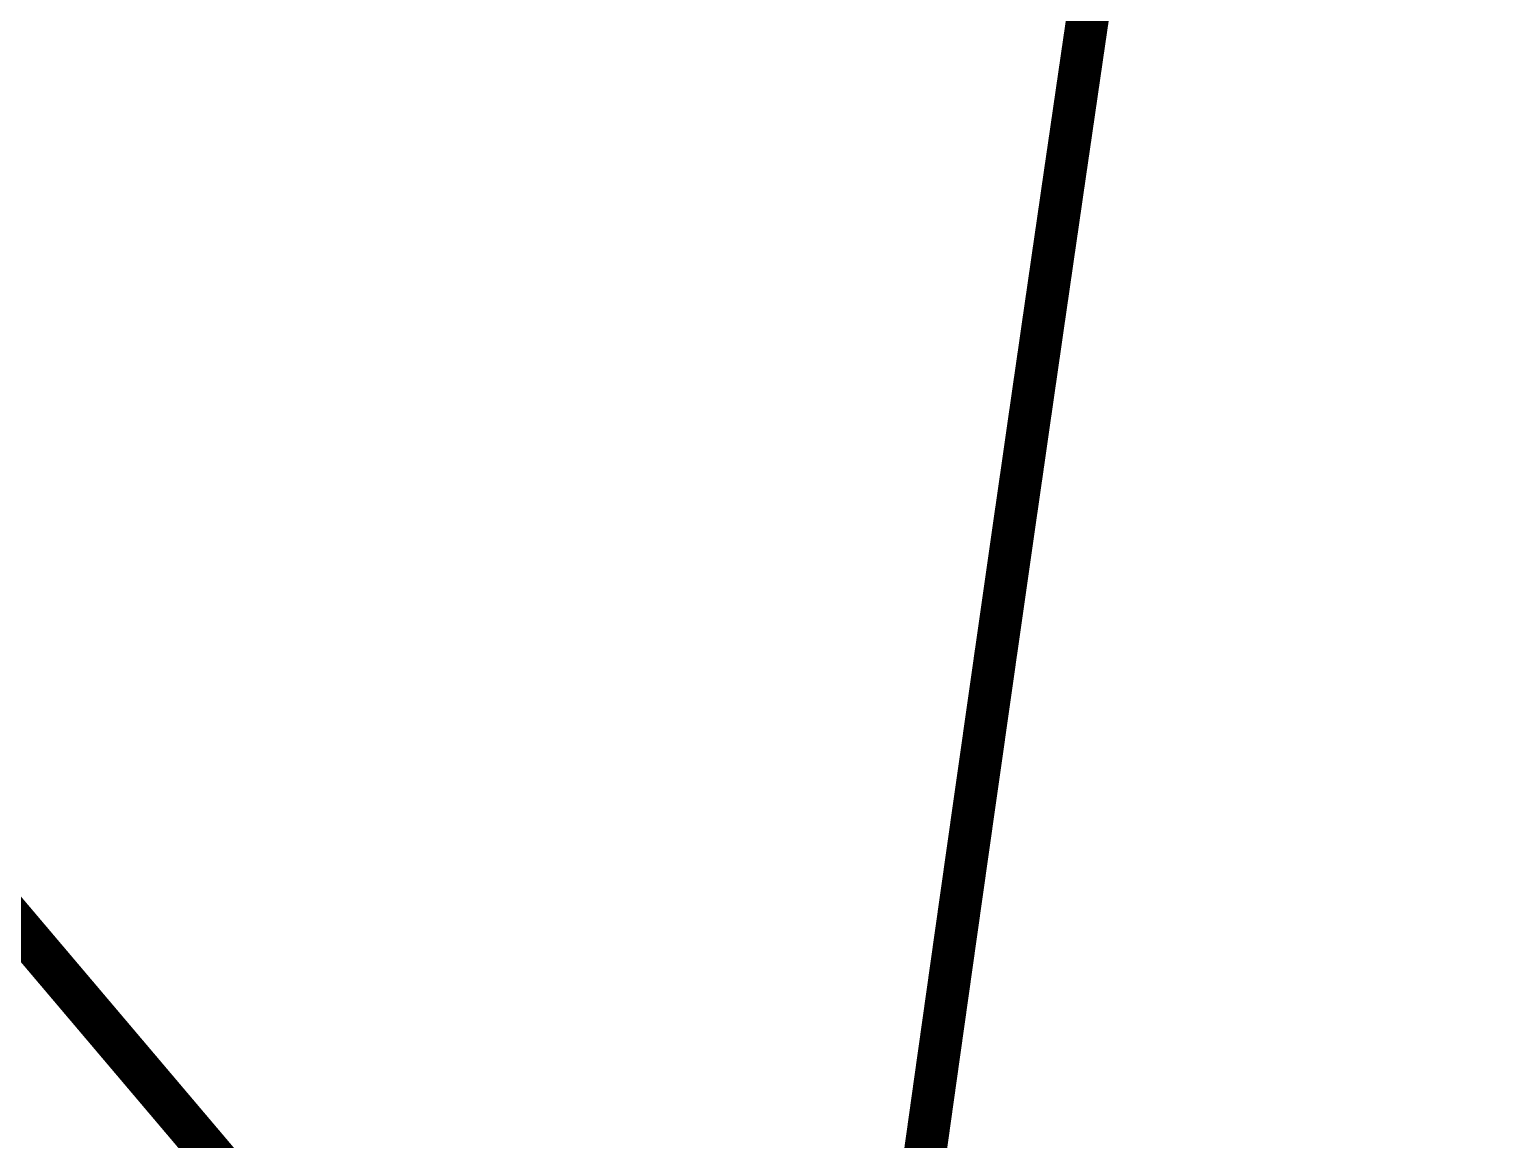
# Model space of a CAD drawing. Header units: inches. Extents: x -18 to 217, y -14 to 159.
# Drawn here: x 23.7898 to 24.2285, y 37.1529 to 37.485 of the extents above; entities that cross this region are included whole.
import ezdxf

# ---------------------------------------------------------------- set-up
doc = ezdxf.new("R2010")
doc.units = ezdxf.units.IN
for name, color, linetype in [('Dimension', 6, 'Continuous'), ('Fabrication', 76, 'Continuous'), ('Top Layer', 1, 'Continuous')]:
    doc.layers.add(name, color=color, linetype=linetype)

msp = doc.modelspace()

# ---------------------------------------------------------------- linework, layer by layer
at = {"layer": 'Dimension', "const_width": 0.254}
for points in [[(58.31, 19.467, 1), (13.31, 19.467, 1)], [(54.56034, 19.46693, 1), (17.06033, 19.46693, 1)]]:
    msp.add_lwpolyline(points, format="xyb", close=True, dxfattribs=at)
at = {"layer": 'Fabrication', "const_width": 0.0127}
for points in [[(19.94478, 41.75152), (24.02757, 36.9322)], [(19.94478, 41.75152), (24.02757, 36.9322)], [(19.94478, 41.75152), (24.02757, 36.9322)], [(19.94478, 41.75152), (24.02757, 36.9322)], [(24.10473, 37.47798), (24.10679, 37.49207)], [(24.10473, 37.47798), (24.10679, 37.49207)], [(24.10283, 37.46492), (24.10473, 37.47798)], [(24.10283, 37.46492), (24.10473, 37.47798)], [(24.10094, 37.45193), (24.10283, 37.46492)], [(24.10094, 37.45193), (24.10283, 37.46492)], [(24.09919, 37.43995), (24.10094, 37.45193)], [(24.09919, 37.43995), (24.10094, 37.45193)], [(24.0976, 37.42895), (24.09919, 37.43995)], [(24.0976, 37.42895), (24.09919, 37.43995)], [(24.09601, 37.41802), (24.0976, 37.42895)], [(24.09601, 37.41802), (24.0976, 37.42895)], [(24.09457, 37.40805), (24.09601, 37.41802)], [(24.09457, 37.40805), (24.09601, 37.41802)], [(24.09313, 37.39813), (24.09457, 37.40805)], [(24.09313, 37.39813), (24.09457, 37.40805)], [(24.09184, 37.38917), (24.09313, 37.39813)], [(24.09184, 37.38917), (24.09313, 37.39813)], [(24.09055, 37.38025), (24.09184, 37.38917)], [(24.09055, 37.38025), (24.09184, 37.38917)], [(24.08927, 37.37138), (24.09055, 37.38025)], [(24.08927, 37.37138), (24.09055, 37.38025)], [(24.088, 37.36256), (24.08927, 37.37138)], [(24.088, 37.36256), (24.08927, 37.37138)], [(24.08687, 37.35466), (24.088, 37.36256)], [(24.08687, 37.35466), (24.088, 37.36256)], [(24.08574, 37.3468), (24.08687, 37.35466)], [(24.08574, 37.3468), (24.08687, 37.35466)], [(24.08461, 37.33898), (24.08574, 37.3468)], [(24.08461, 37.33898), (24.08574, 37.3468)], [(24.0835, 37.3312), (24.08461, 37.33898)], [(24.0835, 37.3312), (24.08461, 37.33898)], [(24.08251, 37.32432), (24.0835, 37.3312)], [(24.08251, 37.32432), (24.0835, 37.3312)], [(24.08153, 37.31747), (24.08251, 37.32432)], [(24.08153, 37.31747), (24.08251, 37.32432)], [(24.08056, 37.31065), (24.08153, 37.31747)], [(24.08056, 37.31065), (24.08153, 37.31747)], [(24.07959, 37.30387), (24.08056, 37.31065)], [(24.07959, 37.30387), (24.08056, 37.31065)], [(24.07862, 37.29712), (24.07959, 37.30387)], [(24.07862, 37.29712), (24.07959, 37.30387)], [(24.07779, 37.29124), (24.07862, 37.29712)], [(24.07779, 37.29124), (24.07862, 37.29712)], [(24.07695, 37.28539), (24.07779, 37.29124)], [(24.07695, 37.28539), (24.07779, 37.29124)], [(24.07612, 37.27956), (24.07695, 37.28539)], [(24.07612, 37.27956), (24.07695, 37.28539)], [(24.0753, 37.27376), (24.07612, 37.27956)], [(24.0753, 37.27376), (24.07612, 37.27956)], [(24.07448, 37.26799), (24.0753, 37.27376)], [(24.07448, 37.26799), (24.0753, 37.27376)], [(24.07366, 37.26224), (24.07448, 37.26799)], [(24.07366, 37.26224), (24.07448, 37.26799)], [(24.07296, 37.25734), (24.07366, 37.26224)], [(24.07296, 37.25734), (24.07366, 37.26224)], [(24.07007, 37.23697), (24.07296, 37.25734)], [(24.07007, 37.23697), (24.07296, 37.25734)], [(24.06663, 37.21268), (24.07007, 37.23697)], [(24.06663, 37.21268), (24.07007, 37.23697)], [(24.06102, 37.17294), (24.06663, 37.21268)], [(24.06102, 37.17294), (24.06663, 37.21268)], [(24.05085, 37.10049), (24.06102, 37.17294)], [(24.05085, 37.10049), (24.06102, 37.17294)]]:
    msp.add_lwpolyline(points, dxfattribs=at)
msp.add_lwpolyline([(24.02757, 36.9322, -0.191774), (39.20154, 40.27405)], format="xyb", dxfattribs=at)
msp.add_lwpolyline([(24.02757, 36.9322, -0.191774), (39.20154, 40.27405)], format="xyb", dxfattribs=at)
msp.add_lwpolyline([(24.02757, 36.9322, -0.191774), (39.20154, 40.27405)], format="xyb", dxfattribs=at)
msp.add_lwpolyline([(24.02757, 36.9322, -0.191774), (39.20154, 40.27405)], format="xyb", dxfattribs=at)
at = {"layer": 'Fabrication', "const_width": 0.00635}
for points in [[(24.10156, 37.47798, 1), (24.10791, 37.47798, 1)], [(24.10156, 37.47798, 1), (24.10791, 37.47798, 1)], [(24.10156, 37.47798, 1), (24.10791, 37.47798, 1)], [(24.10156, 37.47798, 1), (24.10791, 37.47798, 1)], [(24.09965, 37.46492, 1), (24.106, 37.46492, 1)], [(24.09965, 37.46492, 1), (24.106, 37.46492, 1)], [(24.09965, 37.46492, 1), (24.106, 37.46492, 1)], [(24.09965, 37.46492, 1), (24.106, 37.46492, 1)], [(24.09776, 37.45193, 1), (24.10411, 37.45193, 1)], [(24.09776, 37.45193, 1), (24.10411, 37.45193, 1)], [(24.09776, 37.45193, 1), (24.10411, 37.45193, 1)], [(24.09776, 37.45193, 1), (24.10411, 37.45193, 1)], [(24.09602, 37.43995, 1), (24.10237, 37.43995, 1)], [(24.09602, 37.43995, 1), (24.10237, 37.43995, 1)], [(24.09602, 37.43995, 1), (24.10237, 37.43995, 1)], [(24.09602, 37.43995, 1), (24.10237, 37.43995, 1)], [(24.09442, 37.42895, 1), (24.10077, 37.42895, 1)], [(24.09442, 37.42895, 1), (24.10077, 37.42895, 1)], [(24.09442, 37.42895, 1), (24.10077, 37.42895, 1)], [(24.09442, 37.42895, 1), (24.10077, 37.42895, 1)], [(24.09284, 37.41802, 1), (24.09919, 37.41802, 1)], [(24.09284, 37.41802, 1), (24.09919, 37.41802, 1)], [(24.09284, 37.41802, 1), (24.09919, 37.41802, 1)], [(24.09284, 37.41802, 1), (24.09919, 37.41802, 1)], [(24.09139, 37.40805, 1), (24.09774, 37.40805, 1)], [(24.09139, 37.40805, 1), (24.09774, 37.40805, 1)], [(24.09139, 37.40805, 1), (24.09774, 37.40805, 1)], [(24.09139, 37.40805, 1), (24.09774, 37.40805, 1)], [(24.08996, 37.39813, 1), (24.09631, 37.39813, 1)], [(24.08996, 37.39813, 1), (24.09631, 37.39813, 1)], [(24.08996, 37.39813, 1), (24.09631, 37.39813, 1)], [(24.08996, 37.39813, 1), (24.09631, 37.39813, 1)], [(24.08866, 37.38917, 1), (24.09501, 37.38917, 1)], [(24.08866, 37.38917, 1), (24.09501, 37.38917, 1)], [(24.08866, 37.38917, 1), (24.09501, 37.38917, 1)], [(24.08866, 37.38917, 1), (24.09501, 37.38917, 1)], [(24.08738, 37.38025, 1), (24.09373, 37.38025, 1)], [(24.08738, 37.38025, 1), (24.09373, 37.38025, 1)], [(24.08738, 37.38025, 1), (24.09373, 37.38025, 1)], [(24.08738, 37.38025, 1), (24.09373, 37.38025, 1)], [(24.0861, 37.37138, 1), (24.09245, 37.37138, 1)], [(24.0861, 37.37138, 1), (24.09245, 37.37138, 1)], [(24.0861, 37.37138, 1), (24.09245, 37.37138, 1)], [(24.0861, 37.37138, 1), (24.09245, 37.37138, 1)], [(24.08483, 37.36256, 1), (24.09118, 37.36256, 1)], [(24.08483, 37.36256, 1), (24.09118, 37.36256, 1)], [(24.08483, 37.36256, 1), (24.09118, 37.36256, 1)], [(24.08483, 37.36256, 1), (24.09118, 37.36256, 1)], [(24.08369, 37.35466, 1), (24.09004, 37.35466, 1)], [(24.08369, 37.35466, 1), (24.09004, 37.35466, 1)], [(24.08369, 37.35466, 1), (24.09004, 37.35466, 1)], [(24.08369, 37.35466, 1), (24.09004, 37.35466, 1)], [(24.08256, 37.3468, 1), (24.08891, 37.3468, 1)], [(24.08256, 37.3468, 1), (24.08891, 37.3468, 1)], [(24.08256, 37.3468, 1), (24.08891, 37.3468, 1)], [(24.08256, 37.3468, 1), (24.08891, 37.3468, 1)], [(24.08144, 37.33898, 1), (24.08779, 37.33898, 1)], [(24.08144, 37.33898, 1), (24.08779, 37.33898, 1)], [(24.08144, 37.33898, 1), (24.08779, 37.33898, 1)], [(24.08144, 37.33898, 1), (24.08779, 37.33898, 1)], [(24.08032, 37.3312, 1), (24.08667, 37.3312, 1)], [(24.08032, 37.3312, 1), (24.08667, 37.3312, 1)], [(24.08032, 37.3312, 1), (24.08667, 37.3312, 1)], [(24.08032, 37.3312, 1), (24.08667, 37.3312, 1)], [(24.07934, 37.32432, 1), (24.08569, 37.32432, 1)], [(24.07934, 37.32432, 1), (24.08569, 37.32432, 1)], [(24.07934, 37.32432, 1), (24.08569, 37.32432, 1)], [(24.07934, 37.32432, 1), (24.08569, 37.32432, 1)], [(24.07836, 37.31747, 1), (24.08471, 37.31747, 1)], [(24.07836, 37.31747, 1), (24.08471, 37.31747, 1)], [(24.07836, 37.31747, 1), (24.08471, 37.31747, 1)], [(24.07836, 37.31747, 1), (24.08471, 37.31747, 1)], [(24.07738, 37.31065, 1), (24.08373, 37.31065, 1)], [(24.07738, 37.31065, 1), (24.08373, 37.31065, 1)], [(24.07738, 37.31065, 1), (24.08373, 37.31065, 1)], [(24.07738, 37.31065, 1), (24.08373, 37.31065, 1)], [(24.07641, 37.30387, 1), (24.08276, 37.30387, 1)], [(24.07641, 37.30387, 1), (24.08276, 37.30387, 1)], [(24.07641, 37.30387, 1), (24.08276, 37.30387, 1)], [(24.07641, 37.30387, 1), (24.08276, 37.30387, 1)], [(24.07545, 37.29712, 1), (24.0818, 37.29712, 1)], [(24.07545, 37.29712, 1), (24.0818, 37.29712, 1)], [(24.07545, 37.29712, 1), (24.0818, 37.29712, 1)], [(24.07545, 37.29712, 1), (24.0818, 37.29712, 1)], [(24.07461, 37.29124, 1), (24.08096, 37.29124, 1)], [(24.07461, 37.29124, 1), (24.08096, 37.29124, 1)], [(24.07461, 37.29124, 1), (24.08096, 37.29124, 1)], [(24.07461, 37.29124, 1), (24.08096, 37.29124, 1)], [(24.07378, 37.28539, 1), (24.08013, 37.28539, 1)], [(24.07378, 37.28539, 1), (24.08013, 37.28539, 1)], [(24.07378, 37.28539, 1), (24.08013, 37.28539, 1)], [(24.07378, 37.28539, 1), (24.08013, 37.28539, 1)], [(24.07295, 37.27956, 1), (24.0793, 37.27956, 1)], [(24.07295, 37.27956, 1), (24.0793, 37.27956, 1)], [(24.07295, 37.27956, 1), (24.0793, 37.27956, 1)], [(24.07295, 37.27956, 1), (24.0793, 37.27956, 1)], [(24.07212, 37.27376, 1), (24.07847, 37.27376, 1)], [(24.07212, 37.27376, 1), (24.07847, 37.27376, 1)], [(24.07212, 37.27376, 1), (24.07847, 37.27376, 1)], [(24.07212, 37.27376, 1), (24.07847, 37.27376, 1)], [(24.0713, 37.26799, 1), (24.07765, 37.26799, 1)], [(24.0713, 37.26799, 1), (24.07765, 37.26799, 1)], [(24.0713, 37.26799, 1), (24.07765, 37.26799, 1)], [(24.0713, 37.26799, 1), (24.07765, 37.26799, 1)], [(24.07049, 37.26224, 1), (24.07684, 37.26224, 1)], [(24.07049, 37.26224, 1), (24.07684, 37.26224, 1)], [(24.07049, 37.26224, 1), (24.07684, 37.26224, 1)], [(24.07049, 37.26224, 1), (24.07684, 37.26224, 1)], [(24.06979, 37.25734, 1), (24.07614, 37.25734, 1)], [(24.06979, 37.25734, 1), (24.07614, 37.25734, 1)], [(24.06979, 37.25734, 1), (24.07614, 37.25734, 1)], [(24.06979, 37.25734, 1), (24.07614, 37.25734, 1)], [(24.0669, 37.23697, 1), (24.07325, 37.23697, 1)], [(24.0669, 37.23697, 1), (24.07325, 37.23697, 1)], [(24.0669, 37.23697, 1), (24.07325, 37.23697, 1)], [(24.0669, 37.23697, 1), (24.07325, 37.23697, 1)], [(24.06345, 37.21268, 1), (24.0698, 37.21268, 1)], [(24.06345, 37.21268, 1), (24.0698, 37.21268, 1)], [(24.06345, 37.21268, 1), (24.0698, 37.21268, 1)], [(24.06345, 37.21268, 1), (24.0698, 37.21268, 1)], [(24.05784, 37.17294, 1), (24.06419, 37.17294, 1)], [(24.05784, 37.17294, 1), (24.06419, 37.17294, 1)], [(24.05784, 37.17294, 1), (24.06419, 37.17294, 1)], [(24.05784, 37.17294, 1), (24.06419, 37.17294, 1)]]:
    msp.add_lwpolyline(points, format="xyb", close=True, dxfattribs=at)
at = {"layer": 'Top Layer', "const_width": 2.032}
msp.add_lwpolyline([(23.95966, 38.67549, -0.53877), (58.06216, 22.88544)], format="xyb", dxfattribs=at)

doc.saveas('drawing.dxf')
